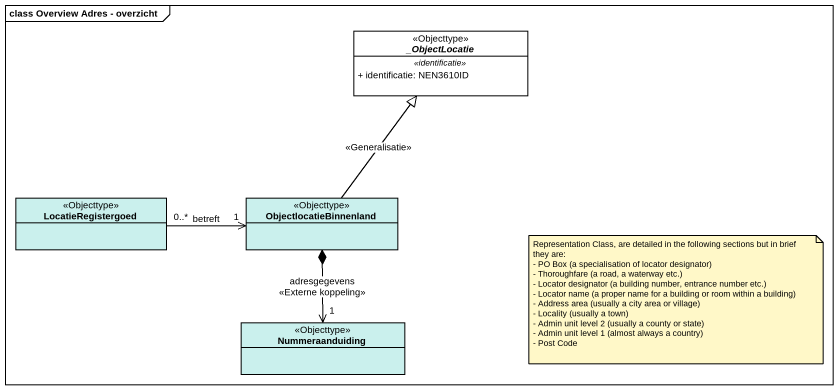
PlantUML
@startuml
mainframe class Overview Adres - overzicht
hide circle
hide empty members
skinparam classAttributeIconSize 0
abstract class "_ObjectLocatie" as ObjectLocatie <<Objecttype>> #FFFFFF {
  .. <<identificatie>> ..
  + identificatie: NEN3610ID
}
class LocatieRegistergoed <<Objecttype>> #CAF0ED
class ObjectlocatieBinnenland <<Objecttype>> #CAF0ED
class Nummeraanduiding <<Objecttype>> #CAF0ED
LocatieRegistergoed "0..*" -right-> "1" ObjectlocatieBinnenland : betreft
ObjectlocatieBinnenland -up-|> ObjectLocatie : <<Generalisatie>>
ObjectlocatieBinnenland *--> "1" Nummeraanduiding : adresgegevens\n<<Externe koppeling>>
note as N1
  Representation Class, are detailed in the following sections but in brief they are:
  - PO Box (a specialisation of locator designator)
  - Thoroughfare (a road, a waterway etc.)
  - Locator designator (a building number, entrance number etc.)
  - Locator name (a proper name for a building or room within a building)
  - Address area (usually a city area or village)
  - Locality (usually a town)
  - Admin unit level 2 (usually a county or state)
  - Admin unit level 1 (almost always a country)
  - Post Code
end note
@enduml
